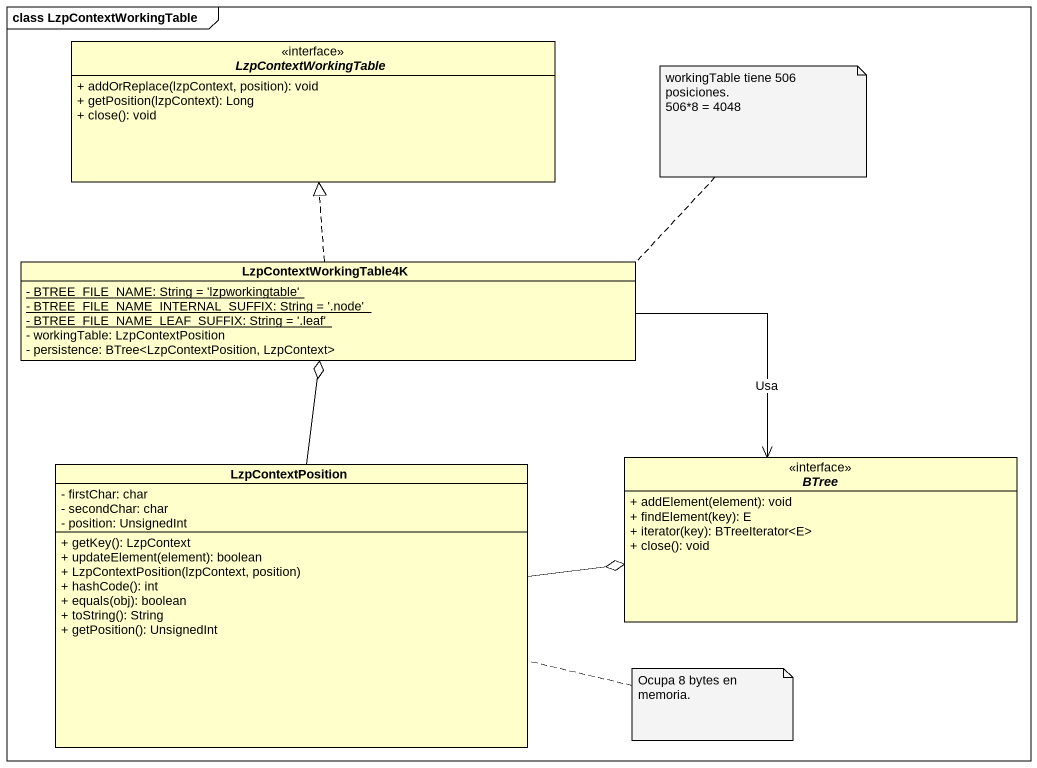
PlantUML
@startuml
mainframe class LzpContextWorkingTable
hide circle
hide empty members
skinparam classAttributeIconSize 0
interface LzpContextWorkingTable <<interface>> {
  + addOrReplace(lzpContext, position): void
  + getPosition(lzpContext): Long
  + close(): void
}
class LzpContextWorkingTable4K {
  {static} - BTREE_FILE_NAME: String = 'lzpworkingtable'
  {static} - BTREE_FILE_NAME_INTERNAL_SUFFIX: String = '.node'
  {static} - BTREE_FILE_NAME_LEAF_SUFFIX: String = '.leaf'
  - workingTable: LzpContextPosition
  - persistence: BTree<LzpContextPosition, LzpContext>
}
class LzpContextPosition {
  - firstChar: char
  - secondChar: char
  - position: UnsignedInt
  + getKey(): LzpContext
  + updateElement(element): boolean
  + LzpContextPosition(lzpContext, position)
  + hashCode(): int
  + equals(obj): boolean
  + toString(): String
  + getPosition(): UnsignedInt
}
interface BTree <<interface>> {
  + addElement(element): void
  + findElement(key): E
  + iterator(key): BTreeIterator<E>
  + close(): void
}
LzpContextWorkingTable4K .up.|> LzpContextWorkingTable
LzpContextWorkingTable4K -right-> BTree : Usa
LzpContextPosition -up-o LzpContextWorkingTable4K
LzpContextPosition -right-o BTree
note right of LzpContextWorkingTable4K
  workingTable tiene 506 posiciones.
  506*8 = 4048
end note
note right of LzpContextPosition : Ocupa 8 bytes en memoria.
@enduml
